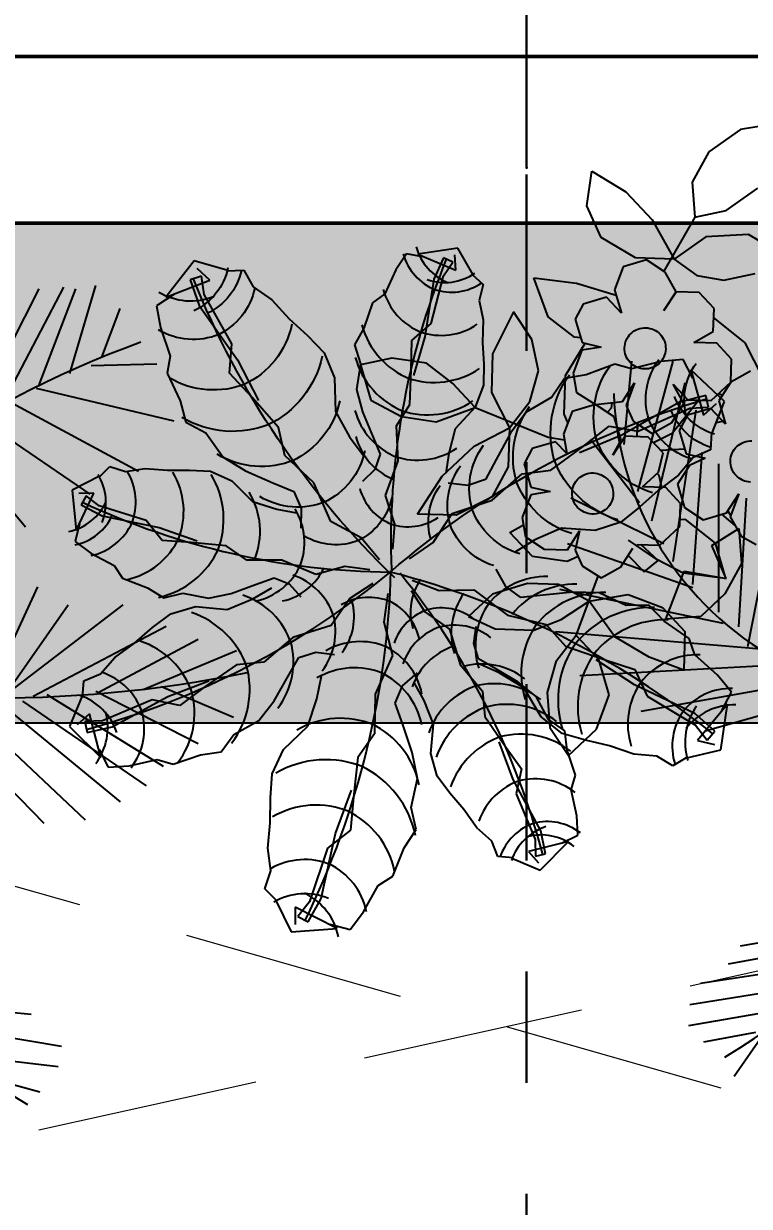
# Model space of a CAD drawing. Header units: millimetres. Extents: x 10610 to 10705, y -16613.7 to -16584.2.
# Drawn here: x 10617.538 to 10618.191, y -16588.079 to -16587.014 of the extents above; entities that cross this region are included whole.
import ezdxf
from ezdxf.enums import TextEntityAlignment as Align

# ---------------------------------------------------------------- set-up
doc = ezdxf.new("R2010")
doc.units = ezdxf.units.MM
doc.linetypes.add('HIDDEN', pattern=[0.375, 0.25, -0.125])
doc.linetypes.add('Punto & Rayas', pattern=[0.335139, 0.15875, -0.088194, 0, -0.088194])
doc.layers.add('01_GRIS 250', color=250, linetype='Continuous', lineweight=9)
doc.layers.add('Muro sin techar', color=160, linetype='Continuous', lineweight=40)
doc.layers.add('Nuevo_Estructura - Forjados', color=7, linetype='Continuous')
doc.layers.add('Nuevo_Estructura - Forjados_Pluma_Nº__209', color=7, linetype='Continuous', lineweight=30, true_color=0x3e4f7b)
doc.layers.add('Nuevo_Estructura - Forjados_Pluma_Nº__219', color=7, linetype='Continuous', lineweight=13, true_color=0x404b6a)
doc.styles.add('Estilo_Generado_1', font='arial.ttf')
doc.styles.add('mahico', font='GOTHIC.TTF', dxfattribs={"width": 0.75})
doc.dimstyles.new('Copia de 50 P', dxfattribs={"dimtxt": 0.1, "dimasz": 0.01, "dimexe": 0.065, "dimexo": 0.0625, "dimgap": 0.025, "dimtad": 1, "dimtih": 1, "dimtoh": 1, "dimzin": 0, "dimdsep": 46, "dimtxsty": 'mahico', "dimblk": 'pa cotas', "dimcen": 0.09, "dimdle": 0.3, "dimclrd": 256, "dimclre": 256, "dimclrt": 256, "dimadec": 0, "dimazin": 0, "dimtfac": 1, "dimtofl": 0, "dimtmove": 0, "dimatfit": 3, "dimfxl": 0.15, "dimfxlon": 1, "dimtolj": 1, "dimtzin": 0, "dimlwd": 5, "dimlwe": 5, "dimarcsym": 0})

# ---------------------------------------------------------------- blocks, each defined once
blk = doc.blocks.new('59')
at = {"color": 61}
for p, q in [((-97622.84, 394158.79), (-97633.05, 394147.86)), ((-97612.29, 394154.66), (-97622.84, 394158.79)), ((-97528.78, 394161.08), (-97534.29, 394156.5)), ((-97522.81, 394157.97), (-97528.78, 394161.08)), ((-97524.85, 394159.77), (-97513.07, 394150.07)), ((-97510.06, 394157.58), (-97524.85, 394159.77)), ((-97534.29, 394156.5), (-97540.79, 394149.17)), ((-97513.07, 394150.07), (-97511.86, 394155.54)), ((-97507.46, 394146.55), (-97510.06, 394157.58)), ((-97612.82, 394154.53), (-97607.14, 394154.25)), ((-97607.14, 394154.25), (-97604.65, 394148.7)), ((-97630.4, 394148.52), (-97636.36, 394145.37)), ((-97604.65, 394148.7), (-97598.98, 394143.93)), ((-97546.08, 394147.31), (-97551.76, 394139.25)), ((-97540.79, 394149.17), (-97546.08, 394147.31)), ((-97636.36, 394145.37), (-97635.72, 394138.23)), ((-97598.98, 394143.93), (-97593.99, 394137.31)), ((-97507.87, 394146.91), (-97504.87, 394142.08)), ((-97504.87, 394142.08), (-97508.03, 394136.87)), ((-97635.72, 394138.23), (-97633.38, 394128.72)), ((-97593.99, 394137.31), (-97588.59, 394131.35)), ((-97551.76, 394139.25), (-97556.86, 394134.31)), ((-97508.03, 394136.87), (-97508.74, 394129.5)), ((-97556.86, 394134.31), (-97556.8, 394126.99)), ((-97633.38, 394128.72), (-97634.85, 394123.31)), ((-97588.59, 394131.35), (-97583.73, 394125.26)), ((-97508.74, 394129.5), (-97511.35, 394121.63)), ((-97583.73, 394125.26), (-97581.11, 394116.93)), ((-97556.8, 394126.99), (-97560.9, 394118.26)), ((-97634.85, 394123.31), (-97631.45, 394114.06)), ((-97511.35, 394121.63), (-97513.19, 394113.81)), ((-97581.11, 394116.93), (-97581.81, 394106.11)), ((-97560.9, 394118.26), (-97561.16, 394109.76)), ((-97631.45, 394114.06), (-97630.28, 394107.06)), ((-97513.19, 394113.81), (-97515.43, 394106.34)), ((-97561.16, 394109.76), (-97560.19, 394100.17)), ((-97501.85, 394110.64), (-97510.04, 394107.93)), ((-97497.17, 394109.21), (-97501.85, 394110.64)), ((-97488.78, 394110.99), (-97497.17, 394109.21)), ((-97482.52, 394111.35), (-97488.78, 394110.99)), ((-97479.94, 394106.05), (-97482.52, 394111.35)), ((-97630.28, 394107.06), (-97624.22, 394102.94)), ((-97581.81, 394106.11), (-97578.01, 394097.51)), ((-97515.43, 394106.34), (-97520.8, 394099.46)), ((-97516.2, 394107.11), (-97519.96, 394101.92)), ((-97510.04, 394107.93), (-97516.2, 394107.11)), ((-97471.16, 394099.15), (-97480.43, 394108.38)), ((-97480.43, 394108.38), (-97477.19, 394095.43)), ((-97624.22, 394102.94), (-97619.36, 394094.61)), ((-97519.96, 394101.92), (-97527.39, 394097.9)), ((-97578.01, 394097.51), (-97574.2, 394091.16)), ((-97560.19, 394100.17), (-97559.36, 394092.89)), ((-97527.39, 394097.9), (-97531.99, 394092.05)), ((-97520.8, 394099.46), (-97530.11, 394093.89)), ((-97477.19, 394095.43), (-97473.49, 394098.66)), ((-97475.07, 394090.04), (-97471.16, 394099.15)), ((-97619.36, 394094.61), (-97612.51, 394089.57)), ((-97530.11, 394093.89), (-97535.02, 394085.88)), ((-97559.36, 394092.89), (-97562.92, 394088.05)), ((-97531.99, 394092.05), (-97536.29, 394084.8)), ((-97475.17, 394090.5), (-97475.57, 394085.55)), ((-97612.51, 394089.57), (-97604.07, 394084.92)), ((-97562.92, 394088.05), (-97568.53, 394085.01)), ((-97604.07, 394084.92), (-97597.61, 394081.47)), ((-97536.29, 394084.8), (-97539.49, 394079.25)), ((-97535.02, 394085.88), (-97538.08, 394079.13)), ((-97480.5, 394083.52), (-97484.83, 394078.7)), ((-97475.57, 394085.55), (-97480.5, 394083.52)), ((-97663.98, 394077.08), (-97660.68, 394080.8)), ((-97660.68, 394080.8), (-97655.52, 394079.46)), ((-97655.52, 394079.46), (-97649.17, 394080.72)), ((-97649.17, 394080.72), (-97641.91, 394080.5)), ((-97641.91, 394080.5), (-97634.89, 394080.92)), ((-97634.89, 394080.92), (-97628.07, 394080.91)), ((-97628.07, 394080.91), (-97620.96, 394078.14)), ((-97597.61, 394081.47), (-97595.65, 394075.79)), ((-97544.52, 394077.7), (-97550.04, 394078.47)), ((-97539.49, 394079.25), (-97544.52, 394077.7)), ((-97484.83, 394078.7), (-97490.76, 394074.52)), ((-97663.78, 394077.52), (-97672.37, 394072.57)), ((-97620.96, 394078.14), (-97613.95, 394071.73)), ((-97595.65, 394075.79), (-97596.33, 394069.45)), ((-97490.76, 394074.52), (-97496.12, 394069.97)), ((-97672.37, 394072.57), (-97670.5, 394059.62)), ((-97670.5, 394059.62), (-97665.32, 394071.93)), ((-97665.32, 394071.93), (-97670.21, 394071.57)), ((-97613.95, 394071.73), (-97606.01, 394069.62)), ((-97606.01, 394069.62), (-97599.59, 394068.74)), ((-97496.12, 394069.97), (-97501.58, 394065.88)), ((-97518.38, 394064.74), (-97526.01, 394061.66)), ((-97508.94, 394063.83), (-97518.38, 394064.74)), ((-97501.58, 394065.88), (-97508.94, 394063.83)), ((-97669.5, 394061.79), (-97670.61, 394056)), ((-97530.75, 394054.71), (-97534.96, 394059.49)), ((-97526.01, 394061.66), (-97531.67, 394058.51)), ((-97500.85, 394059.48), (-97509.19, 394057.83)), ((-97491.42, 394057.43), (-97500.85, 394059.48)), ((-97670.61, 394056), (-97665.4, 394052.53)), ((-97509.19, 394057.83), (-97518.32, 394054.75)), ((-97484.3, 394059.12), (-97491.42, 394057.43)), ((-97478.35, 394055.25), (-97484.3, 394059.12)), ((-97665.4, 394052.53), (-97657.62, 394048.92)), ((-97525.23, 394052.32), (-97530.75, 394054.71)), ((-97518.32, 394054.75), (-97525.23, 394052.32)), ((-97469.22, 394051.51), (-97478.35, 394055.25)), ((-97466.23, 394046.77), (-97469.22, 394051.51)), ((-97657.62, 394048.92), (-97654.73, 394044.95)), ((-97654.73, 394044.95), (-97646.55, 394042.21)), ((-97619.47, 394041.73), (-97611.68, 394044.94)), ((-97611.68, 394044.94), (-97605.79, 394047.46)), ((-97605.79, 394047.46), (-97600.83, 394045.68)), ((-97600.83, 394045.68), (-97596.88, 394041.75)), ((-97457.63, 394042.07), (-97466.23, 394046.77)), ((-97646.55, 394042.21), (-97641.14, 394039.17)), ((-97641.14, 394039.17), (-97635.01, 394041.06)), ((-97635.01, 394041.06), (-97626.66, 394039.81)), ((-97626.66, 394039.81), (-97619.47, 394041.73)), ((-97611.4, 394037.56), (-97605.42, 394041.93)), ((-97451.94, 394037.72), (-97457.63, 394042.07)), ((-97619.61, 394033), (-97611.4, 394037.56)), ((-97453.64, 394031.21), (-97451.94, 394037.72)), ((-97638.51, 394029.35), (-97630.46, 394032.71)), ((-97630.46, 394032.71), (-97619.61, 394033)), ((-97541.72, 394026.63), (-97540.94, 394032.65)), ((-97452.34, 394033.6), (-97459.17, 394019.95)), ((-97451.18, 394018.69), (-97452.34, 394033.6)), ((-97644.13, 394023.95), (-97638.51, 394029.35)), ((-97539.97, 394021.17), (-97541.72, 394026.63)), ((-97526.64, 394027.03), (-97533.9, 394028.51)), ((-97517.74, 394024.02), (-97526.64, 394027.03)), ((-97649.58, 394018.04), (-97644.13, 394023.95)), ((-97593.64, 394019.5), (-97588.16, 394021.97)), ((-97588.16, 394021.97), (-97581.79, 394021.86)), ((-97563.77, 394018.06), (-97559.64, 394021.82)), ((-97533.9, 394017.74), (-97539.97, 394021.17)), ((-97510.23, 394016.2), (-97517.74, 394024.02)), ((-97655.72, 394012.46), (-97649.58, 394018.04)), ((-97596.5, 394012.75), (-97593.64, 394019.5)), ((-97587.93, 394014.07), (-97586.74, 394020.44)), ((-97565.78, 394013.2), (-97563.77, 394018.06)), ((-97525.96, 394013.14), (-97533.9, 394017.74)), ((-97461.35, 394013.7), (-97451.18, 394018.69)), ((-97459.17, 394019.95), (-97453.56, 394019.99)), ((-97590.42, 394006.23), (-97587.93, 394014.07)), ((-97502.32, 394012.5), (-97510.23, 394016.2)), ((-97461.09, 394014.18), (-97465.13, 394010.18)), ((-97659.95, 394006.39), (-97655.72, 394012.46)), ((-97600.36, 394003.93), (-97596.5, 394012.75)), ((-97563.55, 394007.19), (-97565.78, 394013.2)), ((-97558.99, 394006.31), (-97562.48, 394012.44)), ((-97519.54, 394008.19), (-97525.96, 394013.14)), ((-97494.54, 394011.98), (-97502.32, 394012.5)), ((-97486.51, 394011.93), (-97494.54, 394011.98)), ((-97478.25, 394011.14), (-97486.51, 394011.93)), ((-97470.91, 394012.09), (-97478.25, 394011.14)), ((-97465.13, 394010.18), (-97470.91, 394012.09)), ((-97665.26, 394003.41), (-97659.95, 394006.39)), ((-97597.16, 393999.55), (-97590.42, 394006.23)), ((-97560.72, 393999.25), (-97563.55, 394007.19)), ((-97555.55, 393998.04), (-97558.99, 394006.31)), ((-97515.09, 394000.15), (-97519.54, 394008.19)), ((-97665.03, 393997.73), (-97665.26, 394003.41)), ((-97604.76, 393996.65), (-97600.36, 394003.93)), ((-97665.2, 393998.24), (-97668.36, 393987.36)), ((-97600.28, 393992.58), (-97597.16, 393999.55)), ((-97559.16, 393991.98), (-97560.72, 393999.25)), ((-97556.45, 393987.75), (-97555.55, 393998.04)), ((-97509.41, 393996.1), (-97515.09, 394000.15)), ((-97612.62, 393991.05), (-97604.76, 393996.65)), ((-97508.45, 393989.41), (-97509.41, 393996.1)), ((-97662.04, 393992.42), (-97665.78, 393988.25)), ((-97616.16, 393984.64), (-97612.62, 393991.05)), ((-97600.63, 393985.77), (-97600.28, 393992.58)), ((-97560.81, 393983.7), (-97559.16, 393991.98)), ((-97668.36, 393987.36), (-97656.55, 393978.18)), ((-97554.14, 393979.76), (-97556.45, 393987.75)), ((-97505.41, 393980.52), (-97508.45, 393989.41)), ((-97631.94, 393978.62), (-97623.03, 393982.85)), ((-97623.03, 393982.85), (-97616.16, 393984.64)), ((-97600.55, 393978.73), (-97600.63, 393985.77)), ((-97559.23, 393977.49), (-97560.81, 393983.7)), ((-97657.44, 393980.76), (-97653.76, 393975.11)), ((-97646.72, 393976.39), (-97637.45, 393979.59)), ((-97637.45, 393979.59), (-97631.94, 393978.62)), ((-97549.63, 393973.86), (-97554.14, 393979.76)), ((-97506.92, 393975.4), (-97505.41, 393980.52)), ((-97653.76, 393975.11), (-97646.72, 393976.39)), ((-97601.12, 393971.5), (-97600.55, 393978.73)), ((-97562.53, 393972.23), (-97559.23, 393977.49)), ((-97504.89, 393966.29), (-97506.92, 393975.4)), ((-97600.18, 393965.09), (-97601.12, 393971.5)), ((-97565.67, 393964.19), (-97562.53, 393972.23)), ((-97544.62, 393968.07), (-97549.63, 393973.86)), ((-97540.01, 393961.66), (-97544.62, 393968.07)), ((-97601.77, 393960.01), (-97600.18, 393965.09)), ((-97569.77, 393961.5), (-97565.67, 393964.19)), ((-97504.44, 393959.48), (-97504.89, 393966.29)), ((-97598.22, 393956.53), (-97601.77, 393960.01)), ((-97573.76, 393953.91), (-97569.77, 393961.5)), ((-97534.72, 393956.99), (-97540.01, 393961.66)), ((-97598.64, 393956.75), (-97594.12, 393947.92)), ((-97532.46, 393951.65), (-97534.72, 393956.99)), ((-97517.6, 393946.99), (-97507.65, 393957.17)), ((-97510.18, 393956.61), (-97504.44, 393959.48)), ((-97593.13, 393954.93), (-97593.01, 393950.03)), ((-97581.1, 393949.16), (-97593.13, 393954.93)), ((-97577.48, 393948.87), (-97573.76, 393953.91)), ((-97521.72, 393953.51), (-97518.17, 393949.52)), ((-97594.12, 393947.92), (-97581.1, 393949.16)), ((-97583.21, 393950.26), (-97577.48, 393948.87)), ((-97527.06, 393951.26), (-97532.46, 393951.65)), ((-97527.57, 393951.14), (-97517.6, 393946.99))]:
    blk.add_line(p, q, dxfattribs=at)
at = {"color": 42}
for p, q in [((-97618.37, 394152.04), (-97622.19, 394156.15)), ((-97516.11, 394155.67), (-97521.89, 394149.15)), ((-97513.26, 394153.14), (-97516.11, 394155.67)), ((-97633.05, 394147.86), (-97618.37, 394152.04)), ((-97621.01, 394153.64), (-97624.71, 394152.72)), ((-97624.71, 394152.72), (-97622.63, 394144.27)), ((-97620.63, 394147.56), (-97621.01, 394153.64)), ((-97518.05, 394149.38), (-97513.26, 394153.14)), ((-97613.16, 394130.9), (-97620.63, 394147.56)), ((-97521.89, 394149.15), (-97531.12, 394129.69)), ((-97527.51, 394133.77), (-97518.05, 394149.38)), ((-97622.63, 394144.27), (-97611.86, 394125.61)), ((-97536.14, 394129.78), (-97527.51, 394133.77)), ((-97614.78, 394121.53), (-97613.16, 394130.9)), ((-97539.38, 394119.55), (-97536.14, 394129.78)), ((-97531.12, 394129.69), (-97539.24, 394117.25)), ((-97611.86, 394125.61), (-97606.23, 394111.86)), ((-97608.2, 394113.06), (-97614.78, 394121.53)), ((-97543.65, 394107.34), (-97539.38, 394119.55)), ((-97600.58, 394102.6), (-97608.2, 394113.06)), ((-97550.6, 394101.14), (-97543.65, 394107.34)), ((-97599.42, 394093.36), (-97600.58, 394102.6)), ((-97553.7, 394088.61), (-97550.6, 394101.14)), ((-97483.87, 394099.37), (-97500.48, 394090.48)), ((-97495.83, 394091.47), (-97481.05, 394097.53)), ((-97476.42, 394100.96), (-97483.87, 394099.37)), ((-97481.05, 394097.53), (-97475.72, 394097.69)), ((-97475.72, 394097.69), (-97476.42, 394100.96)), ((-97590.87, 394083.69), (-97599.42, 394093.36)), ((-97500.48, 394090.48), (-97512.67, 394085.93)), ((-97511.57, 394087.63), (-97503.97, 394093.14)), ((-97503.97, 394093.14), (-97495.83, 394091.47)), ((-97561.91, 394077.7), (-97553.7, 394088.61)), ((-97520.92, 394081.25), (-97511.57, 394087.63)), ((-97586.55, 394070.74), (-97590.87, 394083.69)), ((-97537.74, 394073.29), (-97529.04, 394080.5)), ((-97529.04, 394080.5), (-97520.92, 394081.25)), ((-97561.62, 394066.53), (-97561.91, 394077.7)), ((-97667.85, 394071), (-97669.26, 394067.98)), ((-97663.5, 394067.93), (-97667.85, 394071)), ((-97577.2, 394064.63), (-97586.55, 394070.74)), ((-97549.18, 394069.88), (-97537.74, 394073.29)), ((-97669.26, 394067.98), (-97662.34, 394064.77)), ((-97648.04, 394063.91), (-97663.5, 394067.93)), ((-97554.78, 394061.87), (-97549.18, 394069.88)), ((-97662.34, 394064.77), (-97643.72, 394061.9)), ((-97642.53, 394057.68), (-97648.04, 394063.91)), ((-97571.94, 394056.96), (-97577.2, 394064.63)), ((-97564.95, 394057.84), (-97561.62, 394066.53)), ((-97643.72, 394061.9), (-97631.25, 394058.22)), ((-97561.64, 394057.49), (-97554.78, 394061.87)), ((-97633.15, 394057.53), (-97642.53, 394057.68)), ((-97621.84, 394057.01), (-97633.15, 394057.53)), ((-97614.89, 394052.73), (-97621.84, 394057.01)), ((-97603.61, 394053.28), (-97614.89, 394052.73)), ((-97592.41, 394049.13), (-97603.61, 394053.28)), ((-97583.12, 394052.17), (-97592.41, 394049.13)), ((-97575, 394051.56), (-97583.12, 394052.17)), ((-97560.64, 394049.95), (-97551.43, 394048.64)), ((-97551.43, 394048.64), (-97540.61, 394051.41)), ((-97540.61, 394051.41), (-97528.15, 394045.85)), ((-97571.56, 394047.28), (-97578.73, 394041.35)), ((-97568.37, 394044.15), (-97569.38, 394036.07)), ((-97563.9, 394045.07), (-97559.06, 394037.64)), ((-97528.15, 394045.85), (-97515.24, 394045.62)), ((-97515.24, 394045.62), (-97507.64, 394040.23)), ((-97578.73, 394041.35), (-97583.96, 394031.48)), ((-97507.64, 394040.23), (-97494.78, 394038.79)), ((-97559.06, 394037.64), (-97550.28, 394031.63)), ((-97483.06, 394033), (-97497, 394038.14)), ((-97494.78, 394038.79), (-97484.1, 394037.91)), ((-97484.1, 394037.91), (-97478.28, 394030.39)), ((-97569.38, 394036.07), (-97566.8, 394026.65)), ((-97462.03, 394028.34), (-97483.06, 394033)), ((-97583.96, 394031.48), (-97596.47, 394026.01)), ((-97550.28, 394031.63), (-97546.45, 394019.2)), ((-97478.28, 394030.39), (-97460.95, 394024.65)), ((-97596.47, 394026.01), (-97605.32, 394016.62)), ((-97566.8, 394026.65), (-97571.49, 394015.66)), ((-97454.39, 394024.17), (-97462.03, 394028.34)), ((-97460.95, 394024.65), (-97456.21, 394020.82)), ((-97456.21, 394020.82), (-97454.39, 394024.17)), ((-97546.45, 394019.2), (-97538.51, 394009.81)), ((-97614.42, 394014.62), (-97624.14, 394006.08)), ((-97605.32, 394016.62), (-97614.42, 394014.62)), ((-97571.49, 394015.66), (-97571.49, 394004.37)), ((-97538.51, 394009.81), (-97537.6, 394000.98)), ((-97636.31, 394001.3), (-97623.13, 394008.16)), ((-97624.14, 394006.08), (-97631.98, 393998.77)), ((-97571.49, 394004.37), (-97576.1, 393997.64)), ((-97641.46, 393999.53), (-97657.37, 393990.57)), ((-97653.91, 393988.89), (-97636.31, 394001.3)), ((-97631.98, 393998.77), (-97641.46, 393999.53)), ((-97537.6, 394000.98), (-97530.57, 393990.86)), ((-97576.1, 393997.64), (-97577.17, 393986.37)), ((-97657.37, 393990.57), (-97663.39, 393989.65)), ((-97656.55, 393978.18), (-97662.04, 393992.42)), ((-97527.35, 393978.82), (-97532.42, 393992.04)), ((-97530.57, 393990.86), (-97524.48, 393982.65)), ((-97663.39, 393989.65), (-97662.14, 393986.05)), ((-97662.14, 393986.05), (-97653.91, 393988.89)), ((-97582.06, 393976.02), (-97577.77, 393988.3)), ((-97577.17, 393986.37), (-97577.78, 393977)), ((-97524.48, 393982.65), (-97526.23, 393973.76)), ((-97517.5, 393960.82), (-97527.35, 393978.82)), ((-97585.83, 393957.56), (-97582.06, 393976.02)), ((-97577.78, 393977), (-97584.28, 393971.81)), ((-97584.28, 393971.81), (-97589.05, 393956.56)), ((-97526.23, 393973.76), (-97519.47, 393957.73)), ((-97515.69, 393952.72), (-97517.5, 393960.82)), ((-97589.05, 393956.56), (-97592.33, 393952.36)), ((-97589.38, 393950.81), (-97585.83, 393957.56)), ((-97507.65, 393957.17), (-97521.72, 393953.51)), ((-97519.47, 393957.73), (-97519.24, 393951.93)), ((-97592.33, 393952.36), (-97589.38, 393950.81)), ((-97519.24, 393951.93), (-97515.69, 393952.72))]:
    blk.add_line(p, q, dxfattribs=at)
at = {"color": 61}
for centre, major_axis, start_param, end_param in [((-97504.67, 394161.98), (-14.11, 14.11), 0.760159, 1.684713), ((-97510.01, 394160.89), (-14.11, 14.11), 0.760159, 1.684713), ((-97516.91, 394150.33), (-16.94, 16.94), 0.760159, 1.684713), ((-97512.67, 394165.99), (-14.11, 14.11), 1.736406, 2.66096), ((-97511.26, 394161.84), (-14.11, 14.11), 1.736406, 2.66096), ((-97522.25, 394139.83), (21.17, 21.17), 2.330955, 3.255509), ((-97524.26, 394135.36), (22.58, 22.58), 2.330955, 3.255509), ((-97518.42, 394151.47), (16.94, 16.94), 3.307202, 4.231756), ((-97533.03, 394119.67), (-19.76, 19.76), 0.760159, 1.684713), ((-97524.14, 394141.25), (21.17, 21.17), 3.307202, 4.231756), ((-97537.73, 394110.4), (-18.35, 18.35), 0.760159, 1.684713), ((-97526.27, 394136.88), (-22.58, 22.58), 1.736406, 2.66096), ((-97488.97, 394093), (18.52, 18.52), 1.694813, 2.619367), ((-97479.76, 394097.62), (-14.82, 14.82), 0.124017, 1.04857), ((-97469.41, 394101.45), (12.35, 12.35), 1.694813, 2.619367), ((-97465.08, 394099.45), (12.35, 12.35), 1.694813, 2.619367), ((-97542.19, 394101.04), (-16.94, 16.94), 0.760159, 1.684713), ((-97498.62, 394088.38), (18.52, 18.52), 1.694813, 2.619367), ((-97534.79, 394120.99), (-19.76, 19.76), 1.736406, 2.66096), ((-97507.04, 394084.41), (-17.29, 17.29), 0.124017, 1.04857), ((-97468.63, 394106.43), (-12.35, 12.35), 1.100264, 2.024817), ((-97515.17, 394080.33), (16.05, 16.05), 1.694813, 2.619367), ((-97469.8, 394102.77), (12.35, 12.35), 2.67106, 3.595614), ((-97480.23, 394099.2), (14.82, 14.82), 2.67106, 3.595614), ((-97489.56, 394094.98), (18.52, 18.52), 2.67106, 3.595614), ((-97543.7, 394102.18), (-16.94, 16.94), 1.736406, 2.66096), ((-97531.23, 394071.48), (-13.58, 13.58), 0.124017, 1.04857), ((-97499.21, 394090.36), (18.52, 18.52), 2.67106, 3.595614), ((-97675.64, 394070.5), (-12.35, 12.35), 3.59778, 4.522334), ((-97665.16, 394067.09), (14.82, 14.82), 5.168576, 6.09313), ((-97655.16, 394064.86), (18.52, 18.52), 5.168576, 6.09313), ((-97507.59, 394086.26), (-17.29, 17.29), 1.100264, 2.024817), ((-97678.77, 394068.27), (-12.35, 12.35), 3.59778, 4.522334), ((-97644.67, 394062.76), (18.52, 18.52), 5.168576, 6.09313), ((-97547.88, 394092.4), (-15.53, 15.53), 1.736406, 2.66096), ((-97538.55, 394067.14), (12.35, 12.35), 1.694813, 2.619367), ((-97626.51, 394059.52), (16.05, 16.05), 5.168576, 6.09313), ((-97523.64, 394077.65), (14.82, 14.82), 2.67106, 3.595614), ((-97677.41, 394075.98), (12.35, 12.35), 4.192329, 5.116883), ((-97531.67, 394072.93), (13.58, 13.58), 2.67106, 3.595614), ((-97675.16, 394071.79), (12.35, 12.35), 4.192329, 5.116883), ((-97599.75, 394056.42), (-12.35, 12.35), 3.59778, 4.522334), ((-97538.94, 394068.46), (12.35, 12.35), 2.67106, 3.595614), ((-97664.58, 394068.64), (14.82, 14.82), 4.192329, 5.116883), ((-97554.76, 394075.19), (12.7, 12.7), 3.307202, 4.231756), ((-97542.04, 394042.6), (12.7, 12.7), 0.985148, 1.909702), ((-97523.86, 394039.43), (15.53, 15.53), 0.985148, 1.909702), ((-97513.45, 394037.4), (-16.94, 16.94), -0.585648, 0.338905), ((-97493.26, 394032.63), (19.76, 19.76), 0.985148, 1.909702), ((-97654.44, 394066.8), (-18.52, 18.52), 2.621533, 3.546087), ((-97476, 394027.58), (22.58, 22.58), 0.985148, 1.909702), ((-97643.95, 394064.7), (-18.52, 18.52), 2.621533, 3.546087), ((-97625.89, 394061.2), (-16.05, 16.05), 2.621533, 3.546087), ((-97616.92, 394059.81), (-14.82, 14.82), 2.621533, 3.546087), ((-97465.16, 394024.75), (-19.76, 19.76), -0.585648, 0.338905), ((-97599.27, 394057.71), (-12.35, 12.35), 2.621533, 3.546087), ((-97541.46, 394043.89), (-12.7, 12.7), 0.390599, 1.315152), ((-97523.15, 394041.02), (15.53, 15.53), 1.961395, 2.885949), ((-97512.68, 394039.13), (-16.94, 16.94), 0.390599, 1.315152), ((-97492.36, 394034.64), (-19.76, 19.76), 0.390599, 1.315152), ((-97474.97, 394029.88), (22.58, 22.58), 1.961395, 2.885949), ((-97453.33, 394021.49), (15.53, 15.53), 0.985148, 1.909702), ((-97553.15, 394020.02), (13.45, 13.45), 0.133498, 1.058051), ((-97464.26, 394026.76), (19.76, 19.76), 1.961395, 2.885949), ((-97546.77, 394012.59), (-14.79, 14.79), -0.461052, 0.463502), ((-97548.35, 394012.1), (14.79, 14.79), 0.133498, 1.058051), ((-97445.68, 394014.42), (14.11, 14.11), 0.985148, 1.909702), ((-97577.03, 394011.81), (-13.58, 13.58), 4.143413, 5.067966), ((-97452.62, 394023.07), (-15.53, 15.53), 0.390599, 1.315152), ((-97443.56, 394023.12), (-14.11, 14.11), 0.390599, 1.315152), ((-97577.14, 394002.03), (-14.82, 14.82), -1.163526, -0.238972), ((-97578.66, 394002.68), (-14.82, 14.82), 4.143413, 5.067966), ((-97536.68, 393995.27), (17.48, 17.48), 1.109745, 2.034298), ((-97538.55, 393994.7), (-17.48, 17.48), -1.437299, -0.512745), ((-97580.77, 393984.19), (-17.29, 17.29), -1.163526, -0.238972), ((-97529.61, 393976.77), (20.17, 20.17), 0.133498, 1.058051), ((-97527.46, 393977.43), (20.17, 20.17), 1.109745, 2.034298), ((-97584.68, 393968.91), (19.76, 19.76), 0.407271, 1.331824), ((-97586.71, 393969.77), (-19.76, 19.76), 4.143413, 5.067966), ((-97520.03, 393961.43), (18.83, 18.83), 1.109745, 2.034298), ((-97522.04, 393960.81), (18.83, 18.83), 0.133498, 1.058051), ((-97587.25, 393959.49), (17.29, 17.29), 0.407271, 1.331824), ((-97589.02, 393960.25), (-17.29, 17.29), 4.143413, 5.067966), ((-97516.95, 393950.29), (-14.79, 14.79), -1.437299, -0.512745), ((-97590.31, 393949.25), (13.58, 13.58), 0.407271, 1.331824), ((-97515.37, 393950.77), (-14.79, 14.79), -0.461052, 0.463502), ((-97591.7, 393949.85), (13.58, 13.58), 5.714209, 6.638762), ((-97593.47, 393945.1), (-12.35, 12.35), 4.143413, 5.067966), ((-97509.65, 393944.3), (13.45, 13.45), 1.109745, 2.034298), ((-97517.22, 393940.37), (13.45, 13.45), 0.133498, 1.058051), ((-97590.14, 393941.32), (-12.35, 12.35), -1.163526, -0.238972), ((-97597.77, 393943.05), (12.35, 12.35), 5.714209, 6.638762)]:
    blk.add_ellipse(centre, major_axis=major_axis, ratio=1, start_param=start_param, end_param=end_param, dxfattribs=at)
at = {"color": 61, "extrusion": (0, 0, -1)}
for centre, major_axis, start_param, end_param in [((-97631.25, 394161.42), (-14.11, 14.11), 2.655582, 3.580136), ((-97627.03, 394160.22), (-14.11, 14.11), 2.655582, 3.580136), ((-97623.4, 394165.72), (14.11, 14.11), 2.061033, 2.985586), ((-97625.1, 394154.76), (15.53, 15.53), 1.084786, 2.009339), ((-97623.45, 394155.31), (15.53, 15.53), 2.061033, 2.985586), ((-97619.95, 394143.69), (-19.76, 19.76), 2.655582, 3.580136), ((-97615.01, 394133.69), (22.58, 22.58), 1.084786, 2.009339), ((-97617.86, 394144.39), (19.76, 19.76), 2.061033, 2.985586), ((-97606.78, 394117.65), (19.76, 19.76), 1.084786, 2.009339), ((-97612.62, 394134.48), (-22.58, 22.58), 3.631829, 4.556383), ((-97604.69, 394118.35), (-19.76, 19.76), 3.631829, 4.556383), ((-97596.36, 394099.63), (16.94, 16.94), 1.084786, 2.009339), ((-97590.68, 394090.64), (15.53, 15.53), 1.084786, 2.009339), ((-97594.57, 394100.23), (16.94, 16.94), 2.061033, 2.985586), ((-97589.04, 394091.18), (-15.53, 15.53), 3.631829, 4.556383), ((-97583.82, 394082.99), (14.11, 14.11), 2.061033, 2.985586), ((-97595.78, 394031.66), (-14.11, 14.11), 0.993951, 1.918505), ((-97611.84, 394019.09), (16.94, 16.94), -0.576845, 0.347708), ((-97596.41, 394033.1), (14.11, 14.11), 0.399402, 1.323955), ((-97628.84, 394007.08), (-19.76, 19.76), 0.993951, 1.918505), ((-97644.06, 393997.43), (-22.58, 22.58), 0.993951, 1.918505), ((-97612.6, 394020.83), (16.94, 16.94), 0.399402, 1.323955), ((-97653.58, 393991.6), (19.76, 19.76), -0.576845, 0.347708), ((-97629.72, 394009.1), (-19.76, 19.76), 1.970198, 2.894752), ((-97645.07, 393999.74), (-22.58, 22.58), 1.970198, 2.894752), ((-97664.14, 393985.48), (-15.53, 15.53), 0.993951, 1.918505), ((-97669.4, 393983.06), (-14.11, 14.11), 0.993951, 1.918505), ((-97654.46, 393993.62), (-19.76, 19.76), 1.970198, 2.894752), ((-97670.21, 393978.74), (-14.11, 14.11), 0.993951, 1.918505), ((-97664.83, 393987.06), (-15.53, 15.53), 1.970198, 2.894752), ((-97675.21, 393986.17), (14.11, 14.11), 0.399402, 1.323955)]:
    blk.add_ellipse(centre, major_axis=major_axis, ratio=1, start_param=start_param, end_param=end_param, dxfattribs=at)
at = {"color": 42}
for centre, major_axis, start_param, end_param in [((-97301.13, 393982.22), (194.56, 194.56), 1.677498, 2.104505), ((-97415.27, 393867.12), (170.24, 170.24), 1.041356, 1.468363), ((-97577.74, 394291.69), (-170.24, 170.24), 1.968076, 2.395083), ((-97808.34, 394053.15), (-170.24, 170.24), 3.489955, 3.916963), ((-97575.51, 393775.9), (-194.56, 194.56), -1.239106, -0.812098), ((-97769.66, 393883.73), (-185.35, 185.35), 4.192429, 4.619437)]:
    blk.add_ellipse(centre, major_axis=major_axis, ratio=1, start_param=start_param, end_param=end_param, dxfattribs=at)
at = {"color": 42, "extrusion": (0, 0, -1)}
for centre, start_param, end_param in [((-97359.84, 394231.12), 4.782832, 5.20984), ((-97764.25, 394242.72), 3.121202, 3.548209)]:
    blk.add_ellipse(centre, major_axis=(-194.56, 194.56), ratio=1, start_param=start_param, end_param=end_param, dxfattribs=at)
blk = doc.blocks.new('A$C3BDE78F2')
at = {"color": 64, "lineweight": 25}
for p, q in [((1.3267, 2.3421), (1.3747, 2.9027)), ((1.3965, 2.4526), (1.4882, 2.8904)), ((1.4926, 2.5344), (1.6104, 2.87)), ((1.6104, 2.6122), (1.7327, 2.8618)), ((1.2874, 2.2725), (1.2568, 2.8372)), ((1.7196, 2.6776), (1.8898, 2.8086)), ((1.8767, 2.7186), (2.0994, 2.6981)), ((1.2481, 2.1865), (1.1608, 2.6735)), ((1.7501, 2.6817), (2.0994, 2.5876)), ((1.6715, 2.6449), (2.0426, 2.5549)), ((1.5624, 2.5876), (1.9684, 2.5262)), ((0.3663, 2.2725), (0.3182, 2.5467)), ((0.4361, 2.1579), (0.375, 2.5426)), ((0.3008, 2.3666), (0.2746, 2.5058)), ((0.4972, 2.0924), (0.4317, 2.5139)), ((1.5013, 2.5344), (1.8549, 2.5098)), ((1.2175, 2.117), (1.1084, 2.5017)), ((1.4271, 2.4648), (1.8243, 2.4648)), ((0.3357, 2.3175), (0.1829, 2.4239)), ((0.5583, 2.031), (0.4841, 2.4403)), ((1.3878, 2.4116), (1.7327, 2.3912)), ((0.6064, 1.9696), (0.5321, 2.4075)), ((1.3354, 2.3871), (1.7108, 2.3134)), ((0.3976, 0.9503), (0.3656, 0.5791)), ((0.3442, 0.8858), (0.2791, 0.4979)), ((1.2175, 0.877), (0.877, 0.5455)), ((1.916, 0.7992), (1.6715, 0.5946)), ((0.257, 0.7757), (0.225, 0.5076)), ((1.2219, 0.791), (0.8858, 0.435)), ((1.9466, 0.7419), (2.3089, 0.5577)), ((1.9597, 0.7173), (1.7588, 0.4227)), ((0.1871, 0.6678), (0.1572, 0.5567)), ((1.2263, 0.6969), (0.9338, 0.3408)), ((1.2175, 0.6969), (1.51, 0.5618)), ((1.2219, 0.6478), (1.462, 0.48)), ((1.9989, 0.656), (2.3133, 0.4923)), ((1.2044, 0.6028), (0.9774, 0.2713)), ((1.2394, 0.6232), (1.462, 0.3327)), ((2.0033, 0.6314), (1.82, 0.2917)), ((1.2175, 0.5741), (1.4052, 0.2181)), ((2.0426, 0.5659), (1.9553, 0.1976)), ((2.0513, 0.5577), (2.3089, 0.4595)), ((1.2219, 0.5373), (1.0298, 0.2262)), ((2.0819, 0.4759), (2.3176, 0.4063)), ((2.1037, 0.4186), (2.1081, 0.2426)), ((1.2306, 0.4063), (1.0909, 0.1321)), ((1.2263, 0.4022), (1.3703, 0.1321)), ((2.1255, 0.3899), (2.2565, 0.3408)), ((1.235, 0.2795), (1.3398, 0.0298)), ((1.2437, 0.2303), (1.1608, 0.038))]:
    blk.add_line(p, q, dxfattribs=at)
for centre, radius, start, end in [((2.0453, 1.8943), 0.8529, 92.1665, 210.2856), ((2.4685, 3.8078), 2.6148, 211.3169, 243.6729), ((1.7056, -0.3138), 1.8217, 102.5794, 150.2919), ((4.5515, 0.6699), 3.3386, 166.2356, 191.5745), ((-0.2939, -0.6019), 2.6148, 19.8421, 52.1981)]:
    blk.add_arc(centre, radius, start, end, dxfattribs=at)
blk = doc.blocks.new('88')
at = {"color": 62, "linetype": 'Continuous'}
for p, q in [((-97526.88, 386618.41), (-97514.46, 386620.49)), ((-97514.46, 386620.49), (-97514.46, 386605.99)), ((-97537.24, 386610.13), (-97526.88, 386618.41)), ((-97578.64, 386612.2), (-97568.29, 386608.06)), ((-97578.64, 386599.78), (-97578.64, 386612.2)), ((-97568.29, 386608.06), (-97557.94, 386597.71)), ((-97543.45, 386599.78), (-97537.24, 386610.13)), ((-97514.46, 386605.99), (-97520.67, 386593.57)), ((-97620.05, 386599.78), (-97624.19, 386583.21)), ((-97609.7, 386589.43), (-97620.05, 386599.78)), ((-97572.43, 386587.36), (-97578.64, 386599.78)), ((-97557.94, 386597.71), (-97553.8, 386587.36)), ((-97545.52, 386587.36), (-97543.45, 386599.78)), ((-97520.67, 386593.57), (-97533.1, 386587.36)), ((-97605.55, 386574.93), (-97609.7, 386589.43)), ((-97564.15, 386579.07), (-97572.43, 386587.36)), ((-97545.52, 386587.36), (-97556.24, 386565.91)), ((-97553.8, 386587.36), (-97551.73, 386574.93)), ((-97533.1, 386587.36), (-97545.52, 386587.36)), ((-97675.94, 386577), (-97663.52, 386583.21)), ((-97663.52, 386583.21), (-97651.1, 386579.07)), ((-97624.19, 386583.21), (-97624.19, 386566.65)), ((-97669.73, 386566.65), (-97675.94, 386577)), ((-97651.1, 386579.07), (-97640.75, 386570.79)), ((-97609.7, 386562.51), (-97605.55, 386574.93)), ((-97578.64, 386579.07), (-97591.06, 386579.07)), ((-97591.06, 386579.07), (-97589.72, 386573.32)), ((-97568.29, 386570.79), (-97578.64, 386579.07)), ((-97551.73, 386574.93), (-97564.15, 386579.07)), ((-97535.17, 386577), (-97551.73, 386574.93)), ((-97551.73, 386574.93), (-97543.45, 386562.51)), ((-97520.67, 386572.86), (-97535.17, 386577)), ((-97640.75, 386570.79), (-97634.54, 386556.3)), ((-97566.85, 386566.46), (-97568.29, 386570.79)), ((-97508.25, 386566.65), (-97520.67, 386572.86)), ((-97659.38, 386558.37), (-97669.73, 386566.65)), ((-97624.19, 386566.65), (-97620.05, 386552.15)), ((-97518.6, 386556.3), (-97508.25, 386566.65)), ((-97620.05, 386552.15), (-97609.7, 386562.51)), ((-97543.45, 386562.51), (-97531.03, 386556.3)), ((-97646.96, 386556.3), (-97659.38, 386558.37)), ((-97592.88, 386558.65), (-97593.16, 386558.13)), ((-97526.88, 386558.37), (-97535.41, 386540.91)), ((-97518.6, 386548.01), (-97526.88, 386558.37)), ((-97634.54, 386556.3), (-97646.96, 386556.3)), ((-97634.54, 386556.3), (-97607.62, 386543.87)), ((-97554.21, 386552.42), (-97545.52, 386552.15)), ((-97531.03, 386556.3), (-97518.6, 386556.3)), ((-97644.89, 386537.66), (-97634.54, 386548.01)), ((-97634.54, 386548.01), (-97620.05, 386552.15)), ((-97620.05, 386552.15), (-97622.12, 386539.73)), ((-97545.73, 386545.43), (-97558.4, 386548.31)), ((-97545.52, 386552.15), (-97545.08, 386545.43)), ((-97518.6, 386535.59), (-97518.6, 386548.01)), ((-97607.62, 386543.87), (-97602.63, 386540.03)), ((-97545.08, 386545.43), (-97553.94, 386546.02)), ((-97535.17, 386541.8), (-97545.73, 386545.43)), ((-97622.12, 386539.73), (-97628.33, 386529.38)), ((-97535.41, 386540.91), (-97522.52, 386531.24)), ((-97522.74, 386531.45), (-97535.17, 386541.8)), ((-97651.1, 386521.1), (-97644.89, 386537.66)), ((-97606.52, 386534.58), (-97609.7, 386533.52)), ((-97522.74, 386523.17), (-97518.6, 386535.59)), ((-97609.7, 386533.52), (-97620.05, 386523.17)), ((-97522.52, 386531.24), (-97535.41, 386526.72)), ((-97535.17, 386525.24), (-97522.74, 386531.45)), ((-97628.33, 386529.38), (-97638.68, 386523.17)), ((-97586.8, 386527.85), (-97586.61, 386527.7)), ((-97564.29, 386525.52), (-97568.29, 386523.17)), ((-97550.72, 386528.77), (-97549.66, 386527.31)), ((-97549.66, 386527.31), (-97535.17, 386525.24)), ((-97535.41, 386526.72), (-97533.1, 386514.88)), ((-97638.68, 386523.17), (-97651.1, 386521.1)), ((-97620.05, 386523.17), (-97623.97, 386509.42)), ((-97599.34, 386519.02), (-97599.11, 386521.1)), ((-97568.29, 386523.17), (-97569.42, 386523.17)), ((-97533.1, 386514.88), (-97522.74, 386523.17)), ((-97600.66, 386517.45), (-97599.34, 386519.02)), ((-97584.7, 386519.18), (-97588.1, 386515.77)), ((-97588.01, 386515.75), (-97586.92, 386516.95)), ((-97640.75, 386512.81), (-97655.24, 386506.6)), ((-97628.33, 386510.74), (-97640.75, 386512.81)), ((-97576.57, 386508.67), (-97578.73, 386516.24)), ((-97574.94, 386516.24), (-97569.08, 386509.21)), ((-97534.95, 386515.09), (-97541.44, 386515.81)), ((-97538.79, 386513.74), (-97540.84, 386513.33)), ((-97626.56, 386509.27), (-97628.33, 386510.74)), ((-97578.64, 386494.18), (-97576.57, 386508.67)), ((-97655.24, 386506.6), (-97642.82, 386496.25)), ((-97642.82, 386496.25), (-97629.14, 386488.43)), ((-97579.52, 386493.44), (-97578.64, 386494.18)), ((-97566.46, 386490.98), (-97568.29, 386494.18)), ((-97575.59, 386485.53), (-97574.15, 386484.99)), ((-97649.03, 386477.61), (-97661.45, 386473.47)), ((-97634.54, 386473.47), (-97649.03, 386477.61)), ((-97661.45, 386473.47), (-97669.73, 386463.12)), ((-97624.19, 386463.12), (-97634.54, 386473.47)), ((-97630.4, 386446.55), (-97623.47, 386469.08)), ((-97597.27, 386467.26), (-97597.55, 386467.54)), ((-97568.29, 386469.33), (-97582.78, 386465.19)), ((-97669.73, 386463.12), (-97655.24, 386458.98)), ((-97640.75, 386458.98), (-97624.19, 386463.12)), ((-97622.12, 386448.62), (-97624.19, 386463.12)), ((-97624.19, 386463.12), (-97613.84, 386461.05)), ((-97582.78, 386465.19), (-97597.27, 386467.26)), ((-97655.24, 386458.98), (-97640.75, 386458.98)), ((-97613.84, 386461.05), (-97605.55, 386454.84)), ((-97605.55, 386454.84), (-97599.34, 386444.48)), ((-97640.75, 386438.27), (-97630.4, 386446.55)), ((-97630.4, 386446.55), (-97624.19, 386436.2)), ((-97611.77, 386436.2), (-97622.12, 386448.62)), ((-97644.89, 386425.85), (-97640.75, 386438.27)), ((-97624.19, 386436.2), (-97622.12, 386421.71)), ((-97597.27, 386432.06), (-97611.77, 386436.2)), ((-97642.82, 386411.35), (-97644.89, 386425.85)), ((-97634.54, 386398.93), (-97642.82, 386411.35))]:
    blk.add_line(p, q, dxfattribs=at)
at = {"color": 1, "linetype": 'Continuous'}
for p, q in [((-97592.04, 386571.78), (-97585.87, 386575.89)), ((-97585.87, 386575.89), (-97577.64, 386573.83)), ((-97596.15, 386563.55), (-97592.04, 386571.78)), ((-97577.64, 386573.83), (-97571.48, 386567.66)), ((-97571.48, 386567.66), (-97573.53, 386559.44)), ((-97569.42, 386565.61), (-97563.25, 386567.66)), ((-97563.25, 386567.66), (-97555.02, 386565.61)), ((-97606.44, 386557.38), (-97598.21, 386561.49)), ((-97598.21, 386561.49), (-97592.04, 386557.38)), ((-97592.04, 386557.38), (-97596.15, 386563.55)), ((-97573.53, 386559.44), (-97569.42, 386565.61)), ((-97555.02, 386565.61), (-97552.97, 386557.38)), ((-97608.49, 386551.21), (-97606.44, 386557.38)), ((-97552.97, 386557.38), (-97555.02, 386549.15)), ((-97604.38, 386542.98), (-97608.49, 386551.21)), ((-97555.02, 386547.1), (-97548.85, 386540.92)), ((-97608.49, 386530.64), (-97604.38, 386538.87)), ((-97604.38, 386538.87), (-97598.21, 386542.98)), ((-97598.21, 386542.98), (-97604.38, 386542.98)), ((-97548.85, 386540.92), (-97548.85, 386530.64)), ((-97604.38, 386522.41), (-97608.49, 386530.64)), ((-97587.93, 386522.41), (-97585.87, 386530.64)), ((-97585.87, 386530.64), (-97587.93, 386524.47)), ((-97563.25, 386524.47), (-97569.42, 386530.64)), ((-97569.42, 386530.64), (-97569.42, 386522.41)), ((-97548.85, 386530.64), (-97555.02, 386524.47)), ((-97618.77, 386520.36), (-97612.61, 386524.47)), ((-97612.61, 386524.47), (-97604.38, 386522.41)), ((-97596.15, 386520.36), (-97604.38, 386522.41)), ((-97604.38, 386522.41), (-97598.21, 386514.19)), ((-97587.93, 386524.47), (-97596.15, 386520.36)), ((-97581.76, 386516.24), (-97587.93, 386522.41)), ((-97569.42, 386522.41), (-97573.53, 386516.24)), ((-97555.02, 386524.47), (-97563.25, 386524.47)), ((-97561.19, 386520.36), (-97552.97, 386524.47)), ((-97552.97, 386524.47), (-97544.74, 386522.41)), ((-97544.74, 386522.41), (-97540.63, 386514.19)), ((-97622.89, 386512.13), (-97618.77, 386520.36)), ((-97563.25, 386512.13), (-97561.19, 386520.36)), ((-97618.77, 386505.96), (-97622.89, 386512.13)), ((-97598.21, 386514.19), (-97600.27, 386505.96)), ((-97600.27, 386505.96), (-97596.15, 386514.19)), ((-97596.15, 386514.19), (-97589.98, 386516.24)), ((-97589.98, 386516.24), (-97581.76, 386514.19)), ((-97573.53, 386516.24), (-97581.76, 386516.24)), ((-97581.76, 386514.19), (-97579.7, 386505.96)), ((-97561.19, 386505.96), (-97563.25, 386512.13)), ((-97540.63, 386514.19), (-97542.68, 386505.96)), ((-97542.68, 386505.96), (-97538.57, 386514.19)), ((-97538.57, 386514.19), (-97530.35, 386516.24)), ((-97530.35, 386516.24), (-97524.18, 386514.19)), ((-97633.17, 386505.96), (-97624.94, 386510.07)), ((-97624.94, 386510.07), (-97618.77, 386505.96)), ((-97575.59, 386505.96), (-97567.36, 386510.07)), ((-97567.36, 386510.07), (-97561.19, 386505.96)), ((-97635.23, 386499.79), (-97633.17, 386505.96)), ((-97579.7, 386505.96), (-97581.76, 386497.73)), ((-97577.64, 386499.79), (-97575.59, 386505.96)), ((-97631.11, 386491.56), (-97635.23, 386499.79)), ((-97573.53, 386491.56), (-97577.64, 386499.79)), ((-97581.76, 386497.73), (-97589.98, 386495.67)), ((-97589.98, 386495.67), (-97581.76, 386495.67)), ((-97581.76, 386495.67), (-97575.59, 386489.5)), ((-97622.89, 386491.56), (-97631.11, 386491.56)), ((-97631.11, 386487.45), (-97622.89, 386491.56)), ((-97565.31, 386491.56), (-97573.53, 386491.56)), ((-97573.53, 386487.45), (-97565.31, 386491.56)), ((-97635.23, 386479.22), (-97631.11, 386487.45)), ((-97575.59, 386489.5), (-97575.59, 386479.22)), ((-97575.59, 386479.22), (-97573.53, 386487.45)), ((-97631.11, 386470.99), (-97635.23, 386479.22)), ((-97614.66, 386470.99), (-97612.61, 386479.22)), ((-97612.61, 386479.22), (-97614.66, 386470.99)), ((-97589.98, 386473.05), (-97596.15, 386479.22)), ((-97596.15, 386479.22), (-97594.1, 386470.99)), ((-97575.59, 386479.22), (-97581.76, 386473.05)), ((-97573.53, 386470.99), (-97575.59, 386479.22)), ((-97581.76, 386473.05), (-97589.98, 386473.05)), ((-97622.89, 386468.93), (-97631.11, 386470.99)), ((-97614.66, 386470.99), (-97622.89, 386468.93)), ((-97608.49, 386464.82), (-97614.66, 386470.99)), ((-97594.1, 386470.99), (-97600.27, 386464.82)), ((-97600.27, 386464.82), (-97608.49, 386464.82))]:
    blk.add_line(p, q, dxfattribs=at)
at = {"color": 62, "linetype": 'Continuous'}
for centre, start, end in [((-97580.51, 386546.14), 112.504, 135.0055), ((-97580.51, 386546.14), 90.0001, 112.5038), ((-97580.51, 386546.14), 67.4962, 89.9999), ((-97580.51, 386546.14), 44.9945, 67.496), ((-97580.51, 386546.14), 157.5038, 180.0002), ((-97580.51, 386546.14), 135.0055, 157.504), ((-97580.51, 386546.14), 22.496, 44.9945), ((-97580.51, 386546.14), 359.9998, 22.4962), ((-97580.51, 386546.14), 179.9999, 202.4962), ((-97580.51, 386546.14), 337.5038, 0.0001), ((-97580.51, 386546.14), 202.496, 224.9945), ((-97580.51, 386546.14), 224.9945, 247.496), ((-97580.51, 386546.14), 247.4962, 269.9999), ((-97580.51, 386546.14), 270.0001, 292.5038), ((-97580.51, 386546.14), 292.504, 315.0055), ((-97580.51, 386546.14), 315.0055, 337.504), ((-97607.04, 386494.18), 135.0055, 157.504), ((-97607.04, 386494.18), 112.504, 135.0055), ((-97607.04, 386494.18), 90.0001, 112.5038), ((-97607.04, 386494.18), 67.4962, 89.9999), ((-97607.04, 386494.18), 44.9945, 67.496), ((-97607.04, 386494.18), 22.496, 44.9945), ((-97548.45, 386494.18), 135.0055, 157.504), ((-97548.45, 386494.18), 112.504, 135.0055), ((-97548.45, 386494.18), 90.0001, 112.5038), ((-97548.45, 386494.18), 67.4962, 89.9999), ((-97548.45, 386494.18), 44.9945, 67.496), ((-97607.04, 386494.18), 157.5038, 180.0001), ((-97607.04, 386494.18), 179.9998, 202.4962), ((-97607.04, 386494.18), 359.9999, 22.4962), ((-97607.04, 386494.18), 337.5038, 0.0002), ((-97548.45, 386494.18), 157.5038, 180.0001), ((-97548.45, 386494.18), 179.9998, 202.4962), ((-97607.04, 386494.18), 202.496, 224.9945), ((-97607.04, 386494.18), 315.0055, 337.504), ((-97548.45, 386494.18), 202.496, 224.9945), ((-97607.04, 386494.18), 224.9945, 247.496), ((-97607.04, 386494.17), 247.4962, 269.9999), ((-97607.04, 386494.17), 270.0001, 292.5038), ((-97607.04, 386494.18), 292.504, 315.0055)]:
    blk.add_arc(centre, 7.78, start, end, dxfattribs=at)
blk = doc.blocks.new('Marcador de red estándar')
at = {"layer": 'Nuevo_Estructura - Forjados_Pluma_Nº__209', "color": 167, "linetype": 'Punto & Rayas', "lineweight": 30, "true_color": 0x3e4f7b}
for p, q in [((7.9, 0), (9.9, 0)), ((9.9, 0), (10.9, 0))]:
    blk.add_line(p, q, dxfattribs=at)
blk.add_point((9.9, 0), dxfattribs=at)
blk.add_point((9.9, 0), dxfattribs=at)
at = {"layer": 'Nuevo_Estructura - Forjados_Pluma_Nº__219', "color": 167, "lineweight": 13, "true_color": 0x404b6a, "style": 'Estilo_Generado_1'}
for tag, p in [('AC_MarkerText_1_0', (-10.9725, -0.04)), ('AC_MarkerText_1_1', (11.2275, -0.04))]:
    blk.add_attdef(tag, text='', height=0.175, rotation=270, dxfattribs=at).set_placement(p, align=Align.TOP_CENTER)
blk = doc.blocks.new('pa cotas')
h = blk.add_hatch(color=256)
h.paths.add_polyline_path([(2.38, 3.09), (-3.09, -2.38), (-2.38, -3.09)])
h.paths.add_polyline_path([(3.09, 2.38), (2.38, 3.09), (-2.38, -3.09)])
blk.add_line((-2.38, -3.09), (2.38, 3.09))
blk.add_lwpolyline([(3.09, 2.38), (2.38, 3.09), (-3.09, -2.38), (-2.38, -3.09)], close=True)
blk = doc.blocks.new('*D678')
at = {"lineweight": 5, "transparency": 16777216}
for p, q in [((10602.8027, -16551.7931), (10602.8027, -16551.5781)), ((10603.5277, -16551.7931), (10603.5277, -16551.5781)), ((10602.8127, -16551.6431), (10603.5177, -16551.6431))]:
    blk.add_line(p, q, dxfattribs=at)
at = {"layer": 'Defpoints', "color": 0, "transparency": 16777216}
for p in [(10603.5277, -16551.6431), (10602.8027, -16552.1931), (10603.5277, -16552.1931)]:
    blk.add_point(p, dxfattribs=at)
at = {"lineweight": 5, "transparency": 16777216, "xscale": 0.01, "yscale": 0.01, "zscale": 0.01, "rotation": 180}
blk.add_blockref('pa cotas', (10602.8027, -16551.6431), dxfattribs=at)
at = {"lineweight": 5, "transparency": 16777216, "xscale": 0.01, "yscale": 0.01, "zscale": 0.01}
blk.add_blockref('pa cotas', (10603.5277, -16551.6431), dxfattribs=at)
at = {"transparency": 16777216, "insert": (10603.1652, -16551.5656), "char_height": 0.1, "attachment_point": 5, "style": 'mahico'}
blk.add_mtext('\\A1;0.73', dxfattribs=at)
blk = doc.blocks.new('*D679')
at = {"lineweight": 5, "transparency": 16777216}
for p, q in [((10603.5277, -16551.7931), (10603.5277, -16551.5781)), ((10604.3527, -16551.7931), (10604.3527, -16551.5781)), ((10603.5377, -16551.6431), (10604.3427, -16551.6431))]:
    blk.add_line(p, q, dxfattribs=at)
at = {"layer": 'Defpoints', "color": 0, "transparency": 16777216}
for p in [(10604.3527, -16551.6431), (10603.5277, -16552.1931), (10604.3527, -16552.1931)]:
    blk.add_point(p, dxfattribs=at)
at = {"lineweight": 5, "transparency": 16777216, "xscale": 0.01, "yscale": 0.01, "zscale": 0.01, "rotation": 180}
blk.add_blockref('pa cotas', (10603.5277, -16551.6431), dxfattribs=at)
at = {"lineweight": 5, "transparency": 16777216, "xscale": 0.01, "yscale": 0.01, "zscale": 0.01}
blk.add_blockref('pa cotas', (10604.3527, -16551.6431), dxfattribs=at)
at = {"transparency": 16777216, "insert": (10603.9402, -16551.5656), "char_height": 0.1, "attachment_point": 5, "style": 'mahico'}
blk.add_mtext('\\A1;0.82', dxfattribs=at)
blk = doc.blocks.new('*D711')
at = {"lineweight": 5, "transparency": 16777216}
for p, q in [((10615.0656, -16586.9169), (10615.0656, -16586.7019)), ((10621.7656, -16586.9169), (10621.7656, -16586.7019)), ((10615.0756, -16586.7669), (10621.7556, -16586.7669))]:
    blk.add_line(p, q, dxfattribs=at)
at = {"layer": 'Defpoints', "color": 0, "transparency": 16777216}
for p in [(10621.7656, -16586.7669), (10615.0656, -16587.0435), (10621.7656, -16587.0435)]:
    blk.add_point(p, dxfattribs=at)
at = {"lineweight": 5, "transparency": 16777216, "xscale": 0.01, "yscale": 0.01, "zscale": 0.01, "rotation": 180}
blk.add_blockref('pa cotas', (10615.0656, -16586.7669), dxfattribs=at)
at = {"lineweight": 5, "transparency": 16777216, "xscale": 0.01, "yscale": 0.01, "zscale": 0.01}
blk.add_blockref('pa cotas', (10621.7656, -16586.7669), dxfattribs=at)
at = {"transparency": 16777216, "insert": (10618.4156, -16586.6894), "char_height": 0.1, "attachment_point": 5, "style": 'mahico'}
blk.add_mtext('\\A1;6.70', dxfattribs=at)
blk = doc.blocks.new('fdvfvfdvdf')
at = {"layer": 'Nuevo_Estructura - Forjados', "color": 8, "linetype": 'Continuous', "lineweight": 15, "rotation": 90}
blk.add_blockref('Marcador de red estándar', (10603.5277, -16562.1931), dxfattribs=at)
for base, p1, p2, picture, middle in [((10603.527745453, -16551.643130556), (10602.802745452, -16552.193130385), (10603.527745453, -16552.193130385), '*D678', (10603.165245453, -16551.56561526)), ((10604.3527454524, -16551.643130556), (10603.5277454531, -16552.1931303854), (10604.3527454524, -16552.1931303854), '*D679', (10603.9402454527, -16551.5656152603))]:
    dim = blk.add_linear_dim(base=base, p1=p1, p2=p2, dimstyle='Copia de 50 P', override={"dimtmove": 1})
    dim.commit()
    dim.dimension.update_dxf_attribs({"geometry": picture, "text_midpoint": middle})

msp = doc.modelspace()

# ---------------------------------------------------------------- hatches: boundary and pattern name
at = {"layer": '01_GRIS 250', "true_color": 0x7f7048}
h = msp.add_hatch(dxfattribs=at)
h.set_pattern_fill('AR-CONC', color=47, scale=0.0009, angle=1575, style=0)
h.set_pattern_definition([(185, (105.29396, -170.64377), (-0.1057980415, 0.1260851853), [0.017145, -0.188595]), (130, (105.29396, -170.64377), (-0.0991590557, -0.1440166078), [0.013716, -0.1508765258]), (235.4514447, (105.28515, -170.63326), (-0.2049570919, -0.0179314179), [0.0145710079, -0.1602812201]), (181.1842, (105.26164, -170.6761), (-0.1457580716, 0.199269219), [0.0257175, -0.2828925]), (231.6355576, (105.2495, -170.6595), (-0.3085440873, -0.0063779557), [0.0218565208, -0.2404220473]), (126.1841512, (105.26164, -170.6761), (-0.3085440873, -0.0063779557), [0.0205739704, -0.2263137587]), (156, (105.25355, -170.65185), (-0.0314056342, 0.1615679814), [0.017145, -0.188595]), (101, (105.25355, -170.65185), (-0.1565470739, -0.0778859339), [0.013716, -0.150876]), (206.451445, (105.25094, -170.63839), (-0.1879527084, 0.0836820467), [0.0145710079, -0.1602809438]), (172.5, (105.293964, -170.643767), (-0.0557760723, -0.05184492216), [0, -0.1490472, 0, -0.153162, 0, -0.1514475]), (142.5, (105.293964, -170.64377), (-0.10627830025, -0.0212307546), [0, -0.0873252, 0, -0.1456182, 0, -0.0577215]), (102.5, (105.33001, -170.679814), (-0.08264357602, 0.08993507673), [0, -0.05715, 0, -0.178308, 0, -0.236601]), (92.5, (105.34618, -170.69598), (-0.1104501536, 0.078087514), [0, -0.074295, 0, -0.1184148, 0, -0.168021])])
h.paths.add_polyline_path([(10621.7656, -16587.1935), (10615.0656, -16587.1935), (10615.0656, -16587.6435), (10621.7656, -16587.6435)])

# ---------------------------------------------------------------- linework, layer by layer
for p, q in [((10621.9156, -16587.0435), (10614.9156, -16587.0435)), ((10621.7656, -16587.1935), (10615.0656, -16587.1935)), ((10621.7656, -16587.6435), (10615.0656, -16587.6435))]:
    msp.add_line(p, q)
at = {"color": 251, "lineweight": 50, "true_color": 0x636466}
msp.add_lwpolyline([(10614.9156, -16587.0435), (10621.9156, -16587.0435), (10621.9156, -16588.5935), (10621.7656, -16588.5935), (10621.7656, -16587.1935), (10615.0656, -16587.1935), (10615.0656, -16588.5935), (10614.9156, -16588.5935), (10614.9156, -16587.0435)], dxfattribs=at)
at = {"layer": 'Muro sin techar', "color": 251, "linetype": 'HIDDEN', "lineweight": 9, "ltscale": 0.8, "true_color": 0x636466}
for p, q in [((10621.9156, -16589.0435), (10614.9156, -16587.0435)), ((10614.9156, -16588.5935), (10621.9156, -16587.0435))]:
    msp.add_line(p, q, dxfattribs=at)

# ---------------------------------------------------------------- block references
msp.add_blockref('fdvfvfdvdf', (14.4628, -34.8504))
for name, p, xscale, yscale, zscale, rotation in [('88', (11448.7208, -16128.3876), -0.002380583042700209, 0.002380583042700209, 0.002380583042700209, 133.093983010309), ('A$C3BDE78F2', (10618.9915, -16588.023), 0.3358980744271619, 0.3358980744271619, 0.3358980744271619, 90), ('A$C3BDE78F2', (10617.7396, -16588.0282), 0.3358980744271619, 0.3358980744271619, 0.3358980744271619, 90), ('59', (9521.5359, -16858.9612), 0.002782210484385741, 0.002782210484385741, 0.002782210484385741, 269.9999999999999)]:
    msp.add_blockref(name, p, dxfattribs=dict(xscale=xscale, yscale=yscale, zscale=zscale, rotation=rotation))

# ---------------------------------------------------------------- dimensions: what is measured, and where the dimension line sits
dim = msp.add_linear_dim(base=(10621.7656, -16586.7669), p1=(10615.0656, -16587.0435), p2=(10621.7656, -16587.0435), dimstyle='Copia de 50 P', override={"dimtmove": 1})
dim.commit()
dim.dimension.update_dxf_attribs({"geometry": '*D711', "text_midpoint": (10618.4156, -16586.6894)})

doc.saveas('drawing.dxf')
